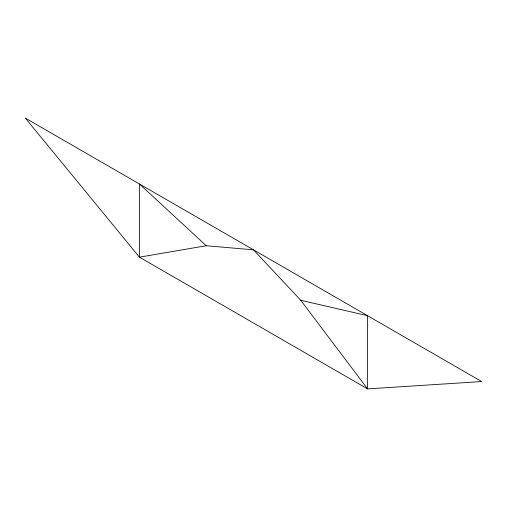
<?xml version="1.0" encoding="UTF-8"?>
<svg xmlns="http://www.w3.org/2000/svg" width="507" height="507" viewBox="0 0 507 507"><rect width="100%" height="100%" fill="white"/><g stroke="black" fill="none" stroke-linecap="round" stroke-linejoin="round"><path stroke-width="0.76" d="M206.254 245.737L139.425 257.157L25.35 118.118L481.65 381.562L367.575 388.882L139.425 257.157L139.425 183.978L206.254 245.737L253.5 249.843L300.746 300.29L367.575 388.882L367.575 315.703L300.746 300.29"/></g></svg>
